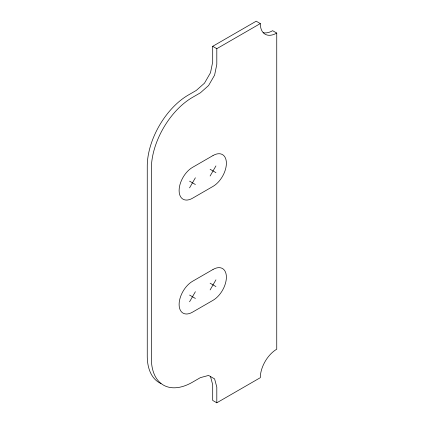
<?xml version="1.0" encoding="UTF-8"?>
<svg xmlns="http://www.w3.org/2000/svg" width="424" height="424" viewBox="0 0 424 424"><rect width="100%" height="100%" fill="white"/><g stroke="black" fill="none" stroke-linecap="round" stroke-linejoin="round"><path stroke-width="0.64" d="M189.565 187.864L195.379 177.794M210.119 175.997L215.933 165.927M189.565 301.787L195.379 291.723M210.119 289.921L215.933 279.851M160.961 383.561A58.136 33.565 -60 0 1 147.255 356.091L147.255 166.213A58.136 33.565 -60 0 1 188.362 95.013L196.254 90.455L204.479 83.168L210.495 72.743L212.7 61.973L212.7 46.311L256.191 21.2L260.304 23.574A23.256 13.425 -60 0 0 276.745 33.067L276.745 349.206A23.256 13.425 -60 0 0 260.304 377.689L216.807 402.8L212.7 400.426L212.7 384.764L210.495 376.539M212.7 46.311L216.807 48.686L260.304 23.574M276.745 33.067L272.637 30.692A23.256 13.425 -60 0 1 263.198 32.706M210.119 169.287L215.933 172.642M189.565 181.154L195.379 184.509M210.119 283.211L215.933 286.566M189.565 295.078L195.379 298.432M216.807 48.686L216.807 64.347L214.608 75.112L208.587 85.537L200.367 92.83L192.475 97.388A58.136 33.565 -60 0 0 151.363 168.588L151.363 358.466A58.136 33.565 -60 0 0 192.475 382.199L200.367 377.641L208.587 375.436L214.608 378.913L216.807 387.133L216.807 402.8M213.028 155.534L192.475 167.401A18.895 10.907 -60 0 0 179.114 190.546A18.895 10.907 -60 0 0 192.475 198.257L213.028 186.39A18.895 10.907 -60 0 0 226.389 163.251A18.895 10.907 -60 0 0 213.028 155.534M213.028 269.463L192.475 281.329A18.895 10.907 -60 0 0 179.114 304.469A18.895 10.907 -60 0 0 192.475 312.181L213.028 300.314A18.895 10.907 -60 0 0 226.389 277.174A18.895 10.907 -60 0 0 213.028 269.463"/></g></svg>
